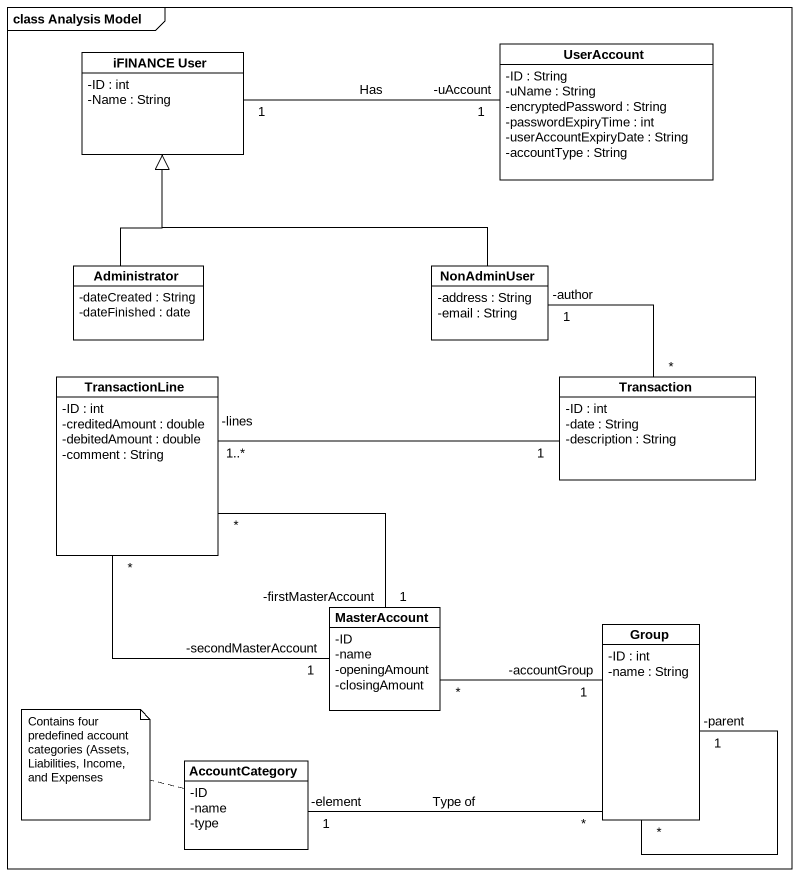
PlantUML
@startuml
mainframe class Analysis Model
hide circle
hide empty members
skinparam classAttributeIconSize 0
class "iFINANCE User" as iFINANCE_User {
  -ID : int
  -Name : String
}
class UserAccount {
  -ID : String
  -uName : String
  -encryptedPassword : String
  -passwordExpiryTime : int
  -userAccountExpiryDate : String
  -accountType : String
}
class Administrator {
  -dateCreated : String
  -dateFinished : date
}
class NonAdminUser {
  -address : String
  -email : String
}
class TransactionLine {
  -ID : int
  -creditedAmount : double
  -debitedAmount : double
  -comment : String
}
class Transaction {
  -ID : int
  -date : String
  -description : String
}
class MasterAccount {
  -ID
  -name
  -openingAmount
  -closingAmount
}
class "Group" as Group_ {
  -ID : int
  -name : String
}
class AccountCategory {
  -ID
  -name
  -type
}
iFINANCE_User "1" -right- "1\n-uAccount" UserAccount : Has
Administrator -up-|> iFINANCE_User
NonAdminUser -up-|> iFINANCE_User
NonAdminUser "1\n-author" -- "*" Transaction
TransactionLine "*" -- "1\n-firstMasterAccount" MasterAccount
TransactionLine "*" -- "-secondMasterAccount\n1" MasterAccount
Transaction "1" -left- "1..*\n-lines" TransactionLine
Group_ "1\n-accountGroup" -left- "*" MasterAccount
Group_ "*" -- "1\n-parent" Group_
Group_ "*" -left- "1\n-element" AccountCategory : Type of
note left of AccountCategory : Contains four predefined account categories (Assets, Liabilities, Income, and Expenses
@enduml
